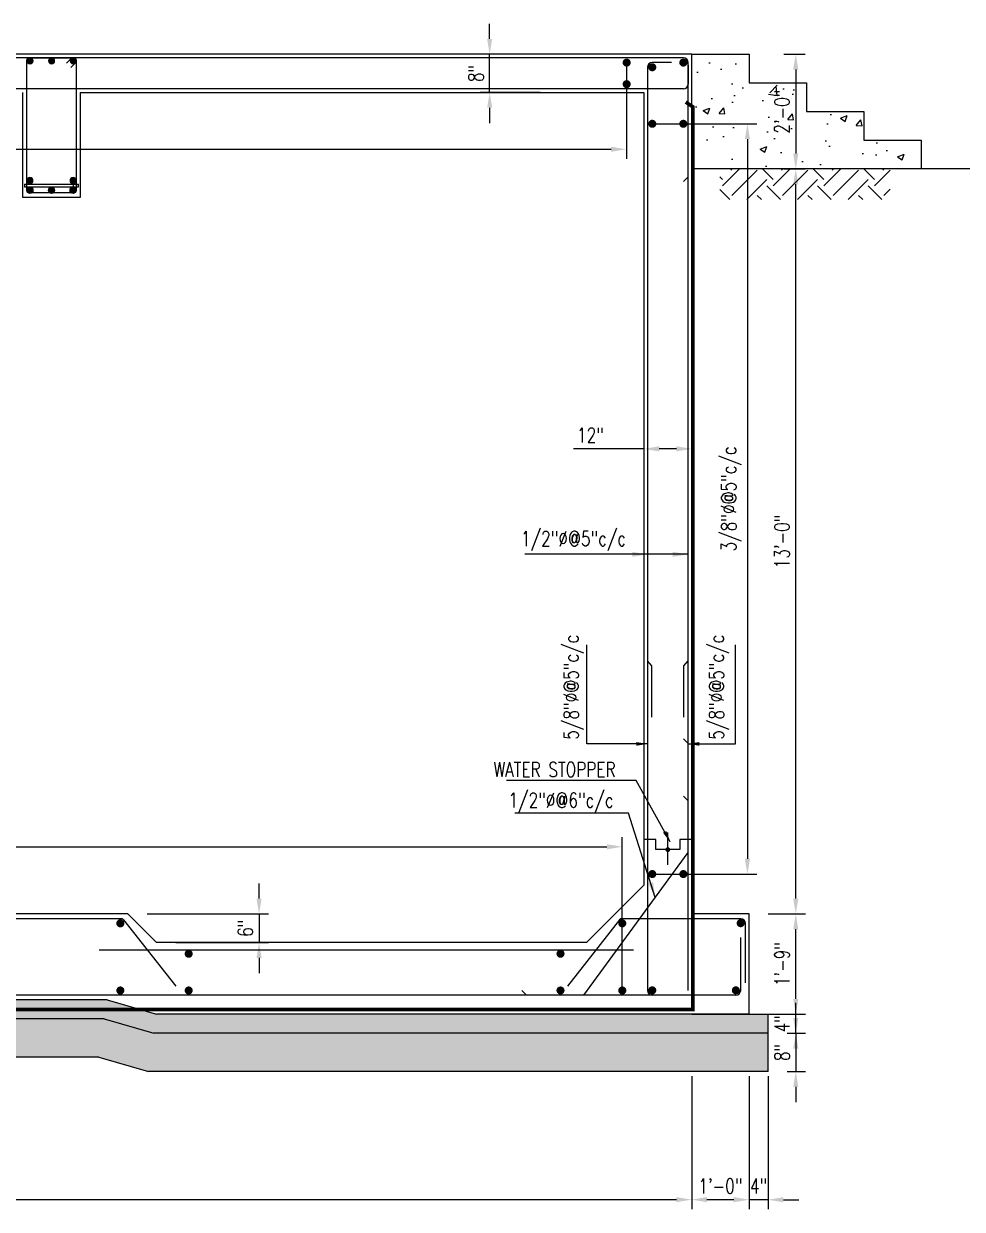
# Model space of a CAD drawing. Extents: x 646770 to 647667, y -185906 to -184623.
# Drawn here: x 647163.1 to 647359.6, y -185015 to -184766.7 of the extents above; entities that cross this region are included whole.
import ezdxf

# ---------------------------------------------------------------- set-up
doc = ezdxf.new("R2010")
doc.units = 0
doc.header["$LTSCALE"] = 20
doc.header["$MEASUREMENT"] = 0
doc.header["$PDMODE"] = 32
doc.linetypes.add('HIDDEN', pattern=[0.375, 0.25, -0.125])
doc.layers.get('DEFPOINTS').update_dxf_attribs({"linetype": 'CONTINUOUS'})
for name, color, linetype in [('A-TYP-DIM', 1, 'CONTINUOUS'), ('axis', 8, 'CONTINUOUS'), ('BOT-STEEL', 6, 'CONTINUOUS'), ('COL', 6, 'CONTINUOUS'), ('DIM', 1, 'CONTINUOUS'), ('GROUND LEVEL', 8, 'CONTINUOUS'), ('Hatach Concrete', 8, 'CONTINUOUS'), ('HATCH', 251, 'CONTINUOUS'), ('S-BLOWUP COLUMN', 4, 'CONTINUOUS'), ('S-HT-COMPACTED EARTH', 1, 'CONTINUOUS'), ('SECTION', 4, 'CONTINUOUS'), ('ST-STEEL', 6, 'CONTINUOUS')]:
    doc.layers.add(name, color=color, linetype=linetype)
doc.styles.add('rizwan', font='romans.shx', dxfattribs={"width": 0.75})
doc.dimstyles.new('STYLE-64', dxfattribs={"dimscale": 64, "dimtxt": 0.09375, "dimasz": 0.09375, "dimexe": 0.0625, "dimexo": 0.0625, "dimgap": 0.03125, "dimtad": 1, "dimzin": 3, "dimdsep": 46, "dimlunit": 4, "dimtxsty": 'rizwan', "dimcen": 0.125, "dimdle": 4, "dimclrd": 1, "dimclre": 1, "dimclrt": 2, "dimadec": 0, "dimazin": 0, "dimtfac": 0.5, "dimtix": 1, "dimtmove": 2, "dimatfit": 3, "dimfxl": 1, "dimfrac": 1, "dimtolj": 1, "dimtzin": 3, "dimarcsym": 0})

# ---------------------------------------------------------------- blocks, each defined once
blk = doc.blocks.new('*D29')
at = {"layer": 'A-TYP-DIM', "color": 1, "lineweight": -2, "ltscale": 1.5, "transparency": 16777216}
for p, q in [((647314.93, -184987.13), (647314.93, -185014.97)), ((647318.93, -184987.13), (647318.93, -185014.97)), ((647311.73, -185012.97), (647308.53, -185012.97)), ((647318.93, -185012.97), (647314.93, -185012.97)), ((647322.13, -185012.97), (647325.33, -185012.97))]:
    blk.add_line(p, q, dxfattribs=at)
at = {"layer": 'A-TYP-DIM', "color": 1, "ltscale": 1.5, "transparency": 16777216}
for points in [[(647311.73, -185012.44), (647311.73, -185013.51), (647314.93, -185012.97)], [(647322.13, -185012.44), (647322.13, -185013.51), (647318.93, -185012.97)]]:
    blk.add_solid(points, dxfattribs=at)
at = {"layer": 'DEFPOINTS', "color": 0, "ltscale": 1.5, "transparency": 16777216}
for p in [(647314.93, -184983.13), (647318.93, -184983.13), (647314.93, -185012.97)]:
    blk.add_point(p, dxfattribs=at)
at = {"layer": 'A-TYP-DIM', "color": 2, "ltscale": 1.5, "transparency": 16777216, "insert": (647316.93, -185010.11), "char_height": 3.125, "attachment_point": 5, "style": 'rizwan'}
blk.add_mtext('\\A1;4"', dxfattribs=at)
blk = doc.blocks.new('*D30')
at = {"layer": 'A-TYP-DIM', "color": 1, "lineweight": -2, "ltscale": 1.5, "transparency": 16777216}
for p, q in [((647302.93, -184987.13), (647302.93, -185014.96)), ((647314.93, -184987.13), (647314.93, -185014.96)), ((647311.73, -185012.96), (647306.13, -185012.96))]:
    blk.add_line(p, q, dxfattribs=at)
at = {"layer": 'A-TYP-DIM', "color": 1, "ltscale": 1.5, "transparency": 16777216}
for points in [[(647306.13, -185012.43), (647306.13, -185013.49), (647302.93, -185012.96)], [(647311.73, -185012.43), (647311.73, -185013.49), (647314.93, -185012.96)]]:
    blk.add_solid(points, dxfattribs=at)
at = {"layer": 'DEFPOINTS', "color": 0, "ltscale": 1.5, "transparency": 16777216}
for p in [(647302.93, -184983.13), (647314.93, -184983.13), (647302.93, -185012.96)]:
    blk.add_point(p, dxfattribs=at)
at = {"layer": 'A-TYP-DIM', "color": 2, "ltscale": 1.5, "transparency": 16777216, "insert": (647308.93, -185010.1), "char_height": 3.125, "attachment_point": 5, "style": 'rizwan'}
blk.add_mtext('\\A1;1\'-0"', dxfattribs=at)
blk = doc.blocks.new('*D31')
at = {"layer": 'A-TYP-DIM', "color": 1, "lineweight": -2, "ltscale": 1.5, "transparency": 16777216}
for p, q in [((646982.93, -184987.13), (646982.93, -185014.96)), ((647302.93, -184987.13), (647302.93, -185014.96)), ((647299.73, -185012.96), (646986.13, -185012.96))]:
    blk.add_line(p, q, dxfattribs=at)
at = {"layer": 'A-TYP-DIM', "color": 1, "ltscale": 1.5, "transparency": 16777216}
for points in [[(646986.13, -185012.43), (646986.13, -185013.49), (646982.93, -185012.96)], [(647299.73, -185012.43), (647299.73, -185013.49), (647302.93, -185012.96)]]:
    blk.add_solid(points, dxfattribs=at)
at = {"layer": 'DEFPOINTS', "color": 0, "ltscale": 1.5, "transparency": 16777216}
for p in [(646982.93, -184983.13), (647302.93, -184983.13), (646982.93, -185012.96)]:
    blk.add_point(p, dxfattribs=at)
at = {"layer": 'A-TYP-DIM', "color": 2, "ltscale": 1.5, "transparency": 16777216, "insert": (647142.93, -185010.1), "char_height": 3.125, "attachment_point": 5, "style": 'rizwan'}
blk.add_mtext('\\A1;26\'-8"', dxfattribs=at)
blk = doc.blocks.new('*D34')
at = {"layer": 'A-TYP-DIM', "color": 1, "lineweight": -2, "ltscale": 1.5, "transparency": 16777216}
for p, q in [((647324.72, -184970.93), (647324.72, -184967.73)), ((647322.93, -184974.13), (647326.72, -184974.13)), ((647324.72, -184978.13), (647324.72, -184974.13)), ((647322.93, -184978.13), (647326.72, -184978.13)), ((647324.72, -184981.33), (647324.72, -184984.53))]:
    blk.add_line(p, q, dxfattribs=at)
at = {"layer": 'A-TYP-DIM', "color": 1, "ltscale": 1.5, "transparency": 16777216}
for points in [[(647324.19, -184970.93), (647325.25, -184970.93), (647324.72, -184974.13)], [(647324.19, -184981.33), (647325.25, -184981.33), (647324.72, -184978.13)]]:
    blk.add_solid(points, dxfattribs=at)
at = {"layer": 'DEFPOINTS', "color": 0, "ltscale": 1.5, "transparency": 16777216}
for p in [(647318.93, -184974.13), (647324.72, -184974.13), (647318.93, -184978.13)]:
    blk.add_point(p, dxfattribs=at)
at = {"layer": 'A-TYP-DIM', "color": 2, "ltscale": 1.5, "transparency": 16777216, "insert": (647321.86, -184976.13), "char_height": 3.125, "attachment_point": 5, "rotation": 90, "style": 'rizwan'}
blk.add_mtext('\\A1;4"', dxfattribs=at)
blk = doc.blocks.new('*D53')
at = {"layer": 'A-TYP-DIM', "color": 1, "lineweight": -2, "ltscale": 1.5, "transparency": 16777216}
for p, q in [((647260.64, -184769.93), (647260.64, -184766.73)), ((647264.39, -184773.13), (647258.64, -184773.13)), ((647260.64, -184781.13), (647260.64, -184773.13)), ((647271.21, -184781.13), (647258.64, -184781.13)), ((647260.64, -184784.33), (647260.64, -184787.53))]:
    blk.add_line(p, q, dxfattribs=at)
at = {"layer": 'A-TYP-DIM', "color": 1, "ltscale": 1.5, "transparency": 16777216}
for points in [[(647260.11, -184769.93), (647261.18, -184769.93), (647260.64, -184773.13)], [(647260.11, -184784.33), (647261.18, -184784.33), (647260.64, -184781.13)]]:
    blk.add_solid(points, dxfattribs=at)
at = {"layer": 'DEFPOINTS', "color": 0, "ltscale": 1.5, "transparency": 16777216}
for p in [(647260.64, -184773.13), (647268.39, -184773.13), (647275.21, -184781.13)]:
    blk.add_point(p, dxfattribs=at)
at = {"layer": 'A-TYP-DIM', "color": 2, "ltscale": 1.5, "transparency": 16777216, "insert": (647257.78, -184777.13), "char_height": 3.125, "attachment_point": 5, "rotation": 90, "style": 'rizwan'}
blk.add_mtext('\\A1;8"', dxfattribs=at)
blk = doc.blocks.new('*D35')
at = {"layer": 'A-TYP-DIM', "color": 1, "lineweight": -2, "ltscale": 1.5, "transparency": 16777216}
for p, q in [((647322.19, -184797.13), (647326.71, -184797.13)), ((647324.71, -184949.93), (647324.71, -184800.33)), ((647322.19, -184953.13), (647326.71, -184953.13))]:
    blk.add_line(p, q, dxfattribs=at)
at = {"layer": 'A-TYP-DIM', "color": 1, "ltscale": 1.5, "transparency": 16777216}
for points in [[(647324.18, -184800.33), (647325.25, -184800.33), (647324.71, -184797.13)], [(647324.18, -184949.93), (647325.25, -184949.93), (647324.71, -184953.13)]]:
    blk.add_solid(points, dxfattribs=at)
at = {"layer": 'DEFPOINTS', "color": 0, "ltscale": 1.5, "transparency": 16777216}
for p in [(647318.19, -184797.13), (647324.71, -184797.13), (647318.19, -184953.13)]:
    blk.add_point(p, dxfattribs=at)
at = {"layer": 'A-TYP-DIM', "color": 2, "ltscale": 1.5, "transparency": 16777216, "insert": (647321.85, -184875.13), "char_height": 3.125, "attachment_point": 5, "rotation": 90, "style": 'rizwan'}
blk.add_mtext('\\A1;13\'-0"', dxfattribs=at)
blk = doc.blocks.new('*D36')
at = {"layer": 'A-TYP-DIM', "color": 1, "lineweight": -2, "ltscale": 1.5, "transparency": 16777216}
for p, q in [((647318.93, -184953.13), (647326.72, -184953.13)), ((647324.72, -184970.93), (647324.72, -184956.33)), ((647318.93, -184974.13), (647326.72, -184974.13))]:
    blk.add_line(p, q, dxfattribs=at)
at = {"layer": 'A-TYP-DIM', "color": 1, "ltscale": 1.5, "transparency": 16777216}
for points in [[(647324.19, -184956.33), (647325.25, -184956.33), (647324.72, -184953.13)], [(647324.19, -184970.93), (647325.25, -184970.93), (647324.72, -184974.13)]]:
    blk.add_solid(points, dxfattribs=at)
at = {"layer": 'DEFPOINTS', "color": 0, "ltscale": 1.5, "transparency": 16777216}
for p in [(647314.93, -184953.13), (647324.72, -184953.13), (647314.93, -184974.13)]:
    blk.add_point(p, dxfattribs=at)
at = {"layer": 'A-TYP-DIM', "color": 2, "ltscale": 1.5, "transparency": 16777216, "insert": (647321.86, -184963.63), "char_height": 3.125, "attachment_point": 5, "rotation": 90, "style": 'rizwan'}
blk.add_mtext('\\A1;1\'-9"', dxfattribs=at)
blk = doc.blocks.new('*D45')
at = {"layer": 'A-TYP-DIM', "color": 1, "lineweight": -2, "ltscale": 1.5, "transparency": 16777216}
for p, q in [((647002.16, -184969.52), (647002.16, -184937.07)), ((647005.36, -184939.07), (647285.2, -184939.07)), ((647288.4, -184968.79), (647288.4, -184937.07))]:
    blk.add_line(p, q, dxfattribs=at)
at = {"layer": 'A-TYP-DIM', "color": 1, "ltscale": 1.5, "transparency": 16777216}
for points in [[(647005.36, -184938.54), (647005.36, -184939.61), (647002.16, -184939.07)], [(647285.2, -184938.54), (647285.2, -184939.61), (647288.4, -184939.07)]]:
    blk.add_solid(points, dxfattribs=at)
at = {"layer": 'DEFPOINTS', "color": 0, "ltscale": 1.5, "transparency": 16777216}
for p in [(647288.4, -184939.07), (647002.16, -184973.52), (647288.4, -184972.79)]:
    blk.add_point(p, dxfattribs=at)
at = {"layer": 'A-TYP-DIM', "color": 2, "ltscale": 1.5, "transparency": 16777216, "insert": (647142.9, -184935.69), "char_height": 3.125, "attachment_point": 5, "style": 'rizwan'}
blk.add_mtext('\\A1;1/2"%%C@5"c/c', dxfattribs=at)
blk = doc.blocks.new('*D46')
at = {"layer": 'A-TYP-DIM', "color": 1, "lineweight": -2, "ltscale": 1.5, "transparency": 16777216}
for p, q in [((646996.54, -184774.99), (646996.54, -184795.02)), ((647289.25, -184775.39), (647289.25, -184795.02)), ((646999.74, -184793.02), (647286.05, -184793.02))]:
    blk.add_line(p, q, dxfattribs=at)
at = {"layer": 'A-TYP-DIM', "color": 1, "ltscale": 1.5, "transparency": 16777216}
for points in [[(646999.74, -184792.49), (646999.74, -184793.55), (646996.54, -184793.02)], [(647286.05, -184792.49), (647286.05, -184793.55), (647289.25, -184793.02)]]:
    blk.add_solid(points, dxfattribs=at)
at = {"layer": 'DEFPOINTS', "color": 0, "ltscale": 1.5, "transparency": 16777216}
for p in [(646996.54, -184770.99), (647289.25, -184771.39), (647289.25, -184793.02)]:
    blk.add_point(p, dxfattribs=at)
at = {"layer": 'A-TYP-DIM', "color": 2, "ltscale": 1.5, "transparency": 16777216, "insert": (647142.89, -184789.64), "char_height": 3.125, "attachment_point": 5, "style": 'rizwan'}
blk.add_mtext('\\A1;3/8"%%C@6"c/c', dxfattribs=at)
blk = doc.blocks.new('*D27')
at = {"layer": 'A-TYP-DIM', "color": 1, "lineweight": -2, "ltscale": 1.5, "transparency": 16777216}
for p, q in [((647295.04, -184787.68), (647316.59, -184787.68)), ((647314.59, -184790.88), (647314.59, -184941.58)), ((647294.63, -184944.78), (647316.59, -184944.78))]:
    blk.add_line(p, q, dxfattribs=at)
at = {"layer": 'A-TYP-DIM', "color": 1, "ltscale": 1.5, "transparency": 16777216}
for points in [[(647314.06, -184790.88), (647315.13, -184790.88), (647314.59, -184787.68)], [(647314.06, -184941.58), (647315.13, -184941.58), (647314.59, -184944.78)]]:
    blk.add_solid(points, dxfattribs=at)
at = {"layer": 'DEFPOINTS', "color": 0, "ltscale": 1.5, "transparency": 16777216}
for p in [(647291.04, -184787.68), (647290.63, -184944.78), (647314.59, -184944.78)]:
    blk.add_point(p, dxfattribs=at)
at = {"layer": 'A-TYP-DIM', "color": 2, "ltscale": 1.5, "transparency": 16777216, "insert": (647311.21, -184866.23), "char_height": 3.125, "attachment_point": 5, "rotation": 90, "style": 'rizwan'}
blk.add_mtext('\\A1;3/8"%%C@5"c/c', dxfattribs=at)
blk = doc.blocks.new('*D28')
at = {"layer": 'A-TYP-DIM', "color": 1, "lineweight": -2, "ltscale": 1.5, "transparency": 16777216}
for p, q in [((647324.72, -184974.93), (647324.72, -184971.73)), ((647322.93, -184978.13), (647326.72, -184978.13)), ((647324.72, -184978.13), (647324.72, -184986.13)), ((647322.93, -184986.13), (647326.72, -184986.13)), ((647324.72, -184989.33), (647324.72, -184992.53))]:
    blk.add_line(p, q, dxfattribs=at)
at = {"layer": 'A-TYP-DIM', "color": 1, "ltscale": 1.5, "transparency": 16777216}
for points in [[(647324.19, -184974.93), (647325.25, -184974.93), (647324.72, -184978.13)], [(647324.19, -184989.33), (647325.25, -184989.33), (647324.72, -184986.13)]]:
    blk.add_solid(points, dxfattribs=at)
at = {"layer": 'DEFPOINTS', "color": 0, "ltscale": 1.5, "transparency": 16777216}
for p in [(647318.93, -184978.13), (647318.93, -184986.13), (647324.72, -184986.13)]:
    blk.add_point(p, dxfattribs=at)
at = {"layer": 'A-TYP-DIM', "color": 2, "ltscale": 1.5, "transparency": 16777216, "insert": (647321.86, -184982.13), "char_height": 3.125, "attachment_point": 5, "rotation": 90, "style": 'rizwan'}
blk.add_mtext('\\A1;8"', dxfattribs=at)
blk = doc.blocks.new('*D79')
at = {"layer": 'A-TYP-DIM', "color": 1, "lineweight": -2, "ltscale": 1.5, "transparency": 16777216}
for p, q in [((647292.93, -184854.04), (647292.93, -184857.75)), ((647302.93, -184854.04), (647302.93, -184857.75)), ((647292.93, -184855.75), (647278.17, -184855.75)), ((647299.73, -184855.75), (647296.13, -184855.75))]:
    blk.add_line(p, q, dxfattribs=at)
at = {"layer": 'A-TYP-DIM', "color": 1, "ltscale": 1.5, "transparency": 16777216}
for points in [[(647296.13, -184855.21), (647296.13, -184856.28), (647292.93, -184855.75)], [(647299.73, -184855.21), (647299.73, -184856.28), (647302.93, -184855.75)]]:
    blk.add_solid(points, dxfattribs=at)
at = {"layer": 'DEFPOINTS', "color": 0, "ltscale": 1.5, "transparency": 16777216}
for p in [(647292.93, -184850.04), (647302.93, -184850.04), (647292.93, -184855.75)]:
    blk.add_point(p, dxfattribs=at)
at = {"layer": 'A-TYP-DIM', "color": 2, "ltscale": 1.5, "transparency": 16777216, "insert": (647281.74, -184852.89), "char_height": 3.125, "attachment_point": 5, "style": 'rizwan'}
blk.add_mtext('\\A1;12"', dxfattribs=at)
blk = doc.blocks.new('*D107')
at = {"layer": 'A-TYP-DIM', "color": 1, "lineweight": -2, "ltscale": 1.5, "transparency": 16777216}
for p, q in [((647212.37, -184949.93), (647212.37, -184946.73)), ((647188.93, -184953.13), (647214.37, -184953.13)), ((647212.37, -184953.13), (647212.37, -184959.13)), ((647194.93, -184959.13), (647214.37, -184959.13)), ((647212.37, -184962.33), (647212.37, -184965.53))]:
    blk.add_line(p, q, dxfattribs=at)
at = {"layer": 'A-TYP-DIM', "color": 1, "ltscale": 1.5, "transparency": 16777216}
for points in [[(647211.84, -184949.93), (647212.91, -184949.93), (647212.37, -184953.13)], [(647211.84, -184962.33), (647212.91, -184962.33), (647212.37, -184959.13)]]:
    blk.add_solid(points, dxfattribs=at)
at = {"layer": 'DEFPOINTS', "color": 0, "ltscale": 1.5, "transparency": 16777216}
for p in [(647184.93, -184953.13), (647190.93, -184959.13), (647212.37, -184959.13)]:
    blk.add_point(p, dxfattribs=at)
at = {"layer": 'A-TYP-DIM', "color": 2, "ltscale": 1.5, "transparency": 16777216, "insert": (647209.51, -184956.13), "char_height": 3.125, "attachment_point": 5, "rotation": 90, "style": 'rizwan'}
blk.add_mtext('\\A1;6"', dxfattribs=at)
blk = doc.blocks.new('*D108')
at = {"layer": 'A-TYP-DIM', "color": 1, "lineweight": -2, "ltscale": 1.5, "transparency": 16777216}
for p, q in [((647322.19, -184773.13), (647326.71, -184773.13)), ((647324.71, -184776.33), (647324.71, -184793.93)), ((647322.19, -184797.13), (647326.71, -184797.13))]:
    blk.add_line(p, q, dxfattribs=at)
at = {"layer": 'A-TYP-DIM', "color": 1, "ltscale": 1.5, "transparency": 16777216}
for points in [[(647324.18, -184776.33), (647325.25, -184776.33), (647324.71, -184773.13)], [(647324.18, -184793.93), (647325.25, -184793.93), (647324.71, -184797.13)]]:
    blk.add_solid(points, dxfattribs=at)
at = {"layer": 'DEFPOINTS', "color": 0, "ltscale": 1.5, "transparency": 16777216}
for p in [(647318.19, -184773.13), (647318.19, -184797.13), (647324.71, -184797.13)]:
    blk.add_point(p, dxfattribs=at)
at = {"layer": 'A-TYP-DIM', "color": 2, "ltscale": 1.5, "transparency": 16777216, "insert": (647321.85, -184785.13), "char_height": 3.125, "attachment_point": 5, "rotation": 90, "style": 'rizwan'}
blk.add_mtext('\\A1;2\'-0"', dxfattribs=at)
blk = doc.blocks.new('A$C76BB0DB5')
at = {"layer": 'BOT-STEEL', "ltscale": 0.05}
h = blk.add_hatch(color=256, dxfattribs=at)
h.dxf.hatch_style = 1
h.paths.add_polyline_path([(-0.75, 0, 1), (0.75, 0, 1)])
blk.add_circle((0, 0), 0.75, dxfattribs=at)

msp = doc.modelspace()

# ---------------------------------------------------------------- hatches: boundary and pattern name
at = {"layer": 'GROUND LEVEL'}
h = msp.add_hatch(dxfattribs=at)
h.set_pattern_fill('EARTH', color=256, scale=30, angle=45, style=0)
h.set_pattern_definition([(45, (646390.5506, -185568.3505), (9e-16, 10.6066), [7.5, -7.5]), (45, (646388.562, -185566.362), (9e-16, 10.6066), [7.5, -7.5]), (45, (646386.573, -185564.373), (9e-16, 10.6066), [7.5, -7.5]), (135, (646386.573, -185563.047), (-10.6066, 9e-16), [7.5, -7.5]), (135, (646388.562, -185561.0585), (-10.6066, 9e-16), [7.5, -7.5]), (135, (646390.5506, -185559.07), (-10.6066, 9e-16), [7.5, -7.5])])
h.paths.add_polyline_path([(647308.80251, -184797.12925), (647344.46554, -184797.12925), (647344.46554, -184803.5577), (647308.80251, -184803.5577)])
at = {"layer": 'Hatach Concrete'}
h = msp.add_hatch(dxfattribs=at)
h.set_pattern_fill('AR-CONC', color=256, scale=2)
h.set_pattern_definition([(50, (1, 53.35), (14.34520365, -1.2550427), [1.5, -16.5]), (355, (1, 53.35), (-2.77502667, 15.04384267), [1.2, -13.2]), (100.4514445, (2.195, 53.246), (11.57017693, 13.78879982), [1.27480384, -14.02284224]), (46.1842, (1, 57.35), (21.3448266, -3.3103856), [2.25, -24.75]), (96.6356355, (2.779, 57.074), (18.6932389, 19.482372), [1.91220684, -21.0342752]), (351.184164, (1, 57.35), (18.6932389, 19.482372), [1.8, -19.8]), (21, (3, 56.35), (11.93814104, -8.05237781), [1.5, -16.5]), (326, (3, 56.35), (4.86630664, 14.5030009), [1.2, -13.2]), (71.4514447, (3.995, 55.679), (16.80444753, 6.45062306), [1.2748038, -14.02284224]), (37.5, (1, 53.35), (0.243197106, 6.657877077), [0, -13.04, 0, -13.4, 0, -13.25]), (7.5, (1, 53.35), (5.26139075, 7.88823424), [0, -7.64, 0, -12.74, 0, -5.05]), (327.5, (-3.46, 53.35), (10.676448723, -0.451097435), [0, -5, 0, -15.6, 0, -20.7]), (317.5, (-5.46, 53.35), (11.66372339, 2.00209965), [0, -6.5, 0, -10.36, 0, -14.7])])
h.paths.add_polyline_path([(647314.93197, -184779.12925), (647314.93197, -184773.12925), (647302.93197, -184773.12925), (647302.93197, -184781.98056), (647303.14986, -184782.12925), (647303.14986, -184797.12925), (647350.93197, -184797.12925), (647350.93197, -184791.12925), (647338.93197, -184791.12925), (647338.93197, -184785.12925), (647326.93197, -184785.12925), (647326.93197, -184779.12925)])
at = {"layer": 'HATCH'}
h = msp.add_hatch(dxfattribs=at)
h.set_pattern_fill('AR-CONC', color=256, style=0)
h.set_pattern_definition([(50, (0, 0), (7.172601826, -0.62752135), [0.75, -8.25]), (355, (0, 0), (-1.38751334, 7.52192134), [0.6, -6.6]), (100.4514445, (0.598, -0.052), (5.78508847, 6.89439991), [0.63740192, -7.01142112]), (46.1842, (0, 2), (10.67241331, -1.65519281), [1.125, -12.375]), (96.6356355, (0.889, 1.862), (9.34661946, 9.741186), [0.95610342, -10.5171376]), (351.184164, (0, 2), (9.34661945, 9.741186), [0.9, -9.90000001]), (21, (1, 1.5), (5.96907052, -4.026188907), [0.75, -8.25]), (326, (1, 1.5), (2.43315332, 7.25150045), [0.6, -6.6]), (71.4514447, (1.4974, 1.1645), (8.40222377, 3.22531153), [0.6374019, -7.01142112]), (37.5, (0, 0), (0.121598553, 3.328938538), [0, -6.52, 0, -6.7, 0, -6.625]), (7.5, (0, 0), (2.630695374, 3.944117119), [0, -3.82, 0, -6.37, 0, -2.525]), (327.5, (-2.23, 0), (5.338224362, -0.225548717), [0, -2.5, 0, -7.8, 0, -10.35]), (317.5, (-3.23, 0), (5.831861693, 1.001049823), [0, -3.25, 0, -5.18, 0, -7.35])])
h.paths.add_polyline_path([(646982.93197, -184971.12925), (646970.93197, -184971.12925), (646966.93197, -184971.12925), (646966.93197, -184975.12925), (646982.93197, -184975.12925)])
h.paths.add_polyline_path([(647180.54774, -184971.12925), (646982.93197, -184971.12925), (646982.93197, -184975.12925), (647030.62939, -184975.12925), (647030.6295, -184974.73292, -0.414130645), (647030.13467, -184974.23795, -1), (647031.1246, -184974.23795, -0.414296485), (647030.6295, -184974.73292), (647030.62939, -184975.12925), (647068.55554, -184975.12925), (647068.55496, -184973.62544, -0.303180556), (647068.24969, -184973.16827, -1), (647069.23962, -184973.16827, -0.534706753), (647068.55496, -184973.62544), (647068.55554, -184975.12925), (647179.98152, -184975.12925), (647190.36575, -184978.12925), (647303.14986, -184978.12925), (647303.14986, -184974.12925), (647302.93197, -184974.12925), (647190.93197, -184974.12925)])
h.paths.add_polyline_path([(647318.93197, -184974.12925), (647314.93197, -184974.12925), (647303.14986, -184974.12925), (647303.14986, -184978.12925), (647318.93197, -184978.12925)])
h = msp.add_hatch(dxfattribs=at)
h.set_pattern_fill('GRAVEL', color=256, scale=12)
h.set_pattern_definition([(228.0127875, (8.64, 12), (-96, -108), [1.614432, -159.82905656]), (184.96974073, (7.56, 10.8), (144, 12), [2.770416, -274.27109713]), (132.51044708, (4.8, 10.56), (120, -132), [1.953456, -193.39239115]), (267.27368901, (0.12, 7.56), (12, 240), [2.522856, -249.7626965]), (292.83365418, (0, 5.04), (-60, 144), [2.47386, -244.91247754]), (357.27368901, (0.96, 2.76), (-240, 12), [2.522856, -249.7626965]), (37.69424047, (3.48, 2.64), (-156, -120), [3.336348, -330.29818259]), (72.255328375, (6.12, 4.68), (84, 264), [3.149856, -311.83585796]), (121.429565615, (7.08, 7.68), (-96, 156), [2.5314, -250.60887732]), (175.23635831, (5.76, 9.84), (132, -12), [2.889984, -141.60915095]), (222.3974378, (2.88, 10.08), (-144, -132), [3.737376, -370.00050006]), (138.81407483, (12, 7.44), (-84, 72), [1.275612, -126.28613775]), (171.46923439, (11.04, 8.28), (156, -24), [2.426844, -240.258137]), (225, (8.64, 8.64), (-1e-15, -12), [1.697052, -15.27351075]), (203.19859051, (7.8, 10.08), (60, 24), [0.913896, -90.47538127]), (291.8014095, (6.96, 9.72), (-12, 36), [1.292436, -63.32954169]), (30.96375653, (7.44, 8.52), (36, 24), [2.099148, -67.87227474]), (161.5650512, (9.24, 9.6), (24, -12), [1.517892, -36.42943992]), (16.38954033, (0, 9.72), (120, 36), [2.1264, -210.51414176]), (70.34617594, (2.04, 10.32), (-48, -132), [1.783932, -176.60889297]), (293.19859051, (9.24, 12), (-24, 60), [1.82778, -89.56149727]), (343.61045967, (9.96, 10.32), (-120, 36), [2.1264, -210.51414176]), (339.44395478, (0, 2.28), (-60, 24), [2.05056, -100.47748494]), (294.77514057, (1.92, 1.56), (-60, 132), [1.718136, -170.09571676]), (66.80140949, (9.36, 0), (24, 60), [1.82778, -89.56149727]), (17.35402464, (10.08, 1.68), (-156, -48), [2.011572, -199.14508337]), (69.44395478, (3.48, 0), (-24, -60), [1.02528, -101.50276494]), (101.30993247, (8.64, 0), (-12, 48), [0.61188, -60.57635416]), (165.96375653, (8.52, 0.6), (36, -12), [2.47386, -47.0034075]), (186.00900596, (6.12, 1.2), (120, 12), [2.2926, -226.9670781]), (303.6900675, (7.44, 7.44), (-12, 24), [1.730664, -41.5359513]), (353.15722659, (8.4, 6), (204, -24), [3.021528, -299.13075149]), (60.9453959, (11.4, 5.64), (-48, -84), [1.235472, -122.3120897]), (90, (12, 6.72), (-12, 12), [0.72, -11.28]), (120.25643716, (5.88, 1.56), (48, -84), [1.667088, -165.04223987]), (48.0127875, (5.04, 3), (96, 108), [3.228864, -158.21462456]), (0, (7.2, 5.4), (12, 12), [3.12, -8.88]), (325.30484647, (10.32, 5.4), (120, -84), [1.897368, -187.8392916]), (254.0546041, (11.88, 4.32), (-12, -48), [1.747224, -85.61409467]), (207.64597536, (11.4, 2.64), (-228, -120), [2.84478, -281.63369019]), (175.42607874, (8.88, 1.32), (-156, 12), [3.009588, -297.9488809])])
h.paths.add_polyline_path([(647318.93197, -184978.12925), (647303.14986, -184978.12925), (647303.14986, -184986.12925), (647318.93197, -184986.12925)])
h.paths.add_polyline_path([(647303.14986, -184978.12925), (647190.36575, -184978.12925), (647179.98152, -184975.12925), (647068.55554, -184975.12925), (647068.55863, -184983.12925), (647178.84908, -184983.12925), (647189.2333, -184986.12925), (647303.14986, -184986.12925)])
h.paths.add_polyline_path([(647068.55554, -184975.12925), (647030.62939, -184975.12925), (647030.62712, -184983.12925), (647068.55863, -184983.12925)])
h.paths.add_polyline_path([(647030.62939, -184975.12925), (646982.93197, -184975.12925), (646982.93197, -184983.12925), (647025.70472, -184983.12925), (647025.70567, -184979.74342, -0.414041124), (647025.211, -184979.24845, -1), (647026.20093, -184979.24845, -0.414386021), (647025.70567, -184979.74342), (647025.70472, -184983.12925), (647030.62712, -184983.12925)])
h.paths.add_polyline_path([(646982.93197, -184975.12925), (646966.93197, -184975.12925), (646966.93197, -184983.12925), (646982.93197, -184983.12925)])

# ---------------------------------------------------------------- linework, layer by layer
at = {"layer": 'A-TYP-DIM', "ltscale": 1.5}
for p, q in [((647297.93197, -184942.86242), (647297.93197, -184936.10638)), ((647295.43197, -184937.56113), (647292.93197, -184937.56113)), ((647295.43197, -184939.66702), (647295.43197, -184937.56113)), ((647302.95489, -184937.56113, 0.10874), (647300.43197, -184937.56113)), ((647300.43197, -184937.56113), (647300.43197, -184939.66702)), ((647300.43197, -184939.66702), (647295.43197, -184939.66702))]:
    msp.add_line(p, q, dxfattribs=at)
at = {"layer": 'A-TYP-DIM', "ltscale": 1.5, "const_width": 0.5}
msp.add_lwpolyline([(647297.68197, -184939.66702, 1), (647298.18197, -184939.66702, 1)], format="xyb", close=True, dxfattribs=at)
at = {"layer": 'COL', "linetype": 'ByBlock'}
for p, q in [((647300.20644, -184773.87925), (647040.93197, -184773.87925)), ((647302.18197, -184775.40426), (647302.18197, -184779.37925)), ((647301.18197, -184780.37925), (646984.68197, -184780.37925)), ((647301.18197, -184799.79545), (647302.18197, -184798.79545)), ((647301.18197, -184916.46306), (647302.18197, -184917.46306)), ((647301.18197, -184928.46306), (647302.18197, -184929.46306)), ((647280.34618, -184970.12925), (647302.18197, -184940.29347)), ((647267.37984, -184969.12925), (647268.37984, -184970.12925))]:
    msp.add_line(p, q, dxfattribs=at)
at = {"layer": 'COL'}
for p, q in [((647298.67637, -184774.84821), (647294.68197, -184774.84821)), ((647301.18197, -184773.87925), (647298.1221, -184773.87925)), ((647302.18197, -184969.12925), (647302.18197, -184774.87925)), ((647293.68197, -184775.84821), (647293.68197, -184969.12925)), ((647183.49999, -184954.12925), (646972.68197, -184954.12925)), ((647313.18197, -184954.12925), (647288.36395, -184954.12925)), ((647184.03032, -184954.34892), (647194.93104, -184968.24965)), ((647287.83362, -184954.34892), (647276.93289, -184968.24965)), ((647314.18197, -184967.58337), (647314.18197, -184955.12925)), ((647313.18197, -184969.12925), (647313.18197, -184958.03506)), ((647178.93197, -184960.62925), (647290.72406, -184960.62925)), ((647312.18197, -184970.12925), (646973.68197, -184970.12925))]:
    msp.add_line(p, q, dxfattribs=at)
at = {"layer": 'COL', "linetype": 'ByBlock', "const_width": 0.84375}
for points in [[(647289.32052, -184774.45738, 1), (647289.32052, -184775.30113, 1)], [(647294.68197, -184775.42633, -1), (647294.68197, -184776.27008, -1)], [(647301.18197, -184774.45738, -1), (647301.18197, -184775.30113, -1)], [(647289.32052, -184779.80113, -1), (647289.32052, -184778.95738, -1)], [(647294.68197, -184787.26016, -1), (647294.68197, -184788.10391, -1)], [(647301.18197, -184787.26016, 1), (647301.18197, -184788.10391, 1)], [(647294.68197, -184944.35646, -1), (647294.68197, -184945.20021, -1)], [(647301.18197, -184944.35646, 1), (647301.18197, -184945.20021, 1)], [(647313.18197, -184955.49644, -1), (647313.18197, -184954.65269, -1)], [(647183.33576, -184955.52378, 1), (647183.33576, -184954.68003, 1)], [(647288.40086, -184955.52378, 1), (647288.40086, -184954.68003, 1)], [(647197.63917, -184961.89351, 1), (647197.63917, -184961.04976, 1)], [(647275.47038, -184961.89351, 1), (647275.47038, -184961.04976, 1)], [(647183.33576, -184968.73472, -1), (647183.33576, -184969.57847, -1)], [(647197.63917, -184968.73472, -1), (647197.63917, -184969.57847, -1)], [(647275.47038, -184968.73472, -1), (647275.47038, -184969.57847, -1)], [(647288.40086, -184968.73472, -1), (647288.40086, -184969.57847, -1)], [(647294.68197, -184968.70738, 1), (647294.68197, -184969.55113, 1)], [(647312.18197, -184968.70738, 1), (647312.18197, -184969.55113, 1)]]:
    msp.add_lwpolyline(points, format="xyb", close=True, dxfattribs=at)
at = {"layer": 'COL', "color": 1, "linetype": 'HIDDEN', "const_width": 0.75927}
msp.add_lwpolyline([(647301.68446, -184783.12925), (647303.14986, -184784.12925), (647303.14986, -184973.12925), (646982.93197, -184973.12925), (646982.93197, -184971.12925), (646982.93197, -184784.12925), (646984.39737, -184783.12925)], dxfattribs=at)
at = {"layer": 'COL'}
for centre, radius, start, end in [((647294.68197, -184775.84821), 1, 90, 180), ((647301.18197, -184774.87925), 1, 0, 90), ((647183.49999, -184954.87925), 0.75, 45, 90), ((647288.36395, -184954.87925), 0.75, 90, 135), ((647313.18197, -184955.12925), 1, 0, 90), ((647294.68197, -184969.12925), 1, 180, 270), ((647312.18197, -184969.12925), 1, 270, 0)]:
    msp.add_arc(centre, radius, start, end, dxfattribs=at)
at = {"layer": 'COL', "linetype": 'ByBlock'}
msp.add_arc((647301.18197, -184779.37925), 1, 270, 0, dxfattribs=at)
at = {"layer": 'DIM', "color": 1, "ltscale": 1.5}
for p, q in [((647173.44641, -184799.56823), (647173.44641, -184801.64369)), ((647163.2879, -184800.35596), (647174.57604, -184800.35596)), ((647163.2879, -184800.35596), (647163.2879, -184800.85596)), ((647163.2879, -184800.85596), (647174.57604, -184800.85596)), ((647174.57604, -184800.85596), (647174.57604, -184800.35596))]:
    msp.add_line(p, q, dxfattribs=at)
at = {"layer": 'S-BLOWUP COLUMN', "color": 6}
for p, q in [((647173.20675, -184773.87925), (647172.08761, -184774.99839)), ((647174.08542, -184774.77896), (647172.99394, -184775.87045))]:
    msp.add_line(p, q, dxfattribs=at)
msp.add_lwpolyline([(647173.57604, -184802.16739), (647164.2879, -184802.16739, -0.414213562), (647163.7879, -184801.66739), (647163.7879, -184774.37925, -0.414213562), (647164.2879, -184773.87925), (647173.57604, -184773.87925, -0.414213562), (647174.07604, -184774.37925), (647174.07604, -184801.66739, -0.414213562)], format="xyb", close=True, dxfattribs=at)
at = {"layer": 'S-HT-COMPACTED EARTH'}
for p, q in [((647179.98152, -184975.12925), (646966.93197, -184975.12925)), ((647179.98152, -184975.12925), (647190.36575, -184978.12925)), ((647314.93197, -184974.12925), (647318.93197, -184974.12925)), ((647318.93197, -184986.12925), (647318.93197, -184974.12925)), ((647318.93197, -184978.12925), (647190.36575, -184978.12925)), ((647178.84908, -184983.12925), (646966.93197, -184983.12925)), ((647178.84908, -184983.12925), (647189.2333, -184986.12925)), ((647318.93197, -184986.12925), (647189.2333, -184986.12925))]:
    msp.add_line(p, q, dxfattribs=at)
at = {"layer": 'SECTION'}
for p, q in [((647302.93197, -184773.12925), (646982.93197, -184773.12925)), ((647302.93197, -184953.12925), (647302.93197, -184773.12925)), ((647174.93197, -184781.12925), (647292.93197, -184781.12925)), ((647292.93197, -184781.12925), (647292.93197, -184947.12925)), ((647368.81388, -184797.12925), (647303.14986, -184797.12925)), ((647292.93197, -184947.12925), (647280.93197, -184959.12925)), ((647184.93197, -184953.12925), (646998.93197, -184953.12925)), ((647184.93197, -184953.12925), (647190.93197, -184959.12925)), ((647280.93197, -184959.12925), (647190.93197, -184959.12925)), ((647180.54774, -184971.12925), (646966.93197, -184971.12925)), ((647180.54774, -184971.12925), (647190.93197, -184974.12925)), ((647314.93197, -184974.12925), (647190.93197, -184974.12925))]:
    msp.add_line(p, q, dxfattribs=at)
for points in [[(647302.93197, -184773.12925), (647314.93197, -184773.12925), (647314.93197, -184779.12925), (647326.93197, -184779.12925), (647326.93197, -184785.12925), (647338.93197, -184785.12925), (647338.93197, -184791.12925), (647350.93197, -184791.12925), (647350.93197, -184797.12925), (647350.93197, -184797.12925), (647350.93197, -184797.12925)], [(647302.93197, -184974.12925), (647314.93197, -184974.12925), (647314.93197, -184953.12925), (647302.93197, -184953.12925)]]:
    msp.add_lwpolyline(points, dxfattribs=at)
at = {"layer": 'SECTION', "linetype": 'Continuous'}
msp.add_lwpolyline([(647174.93197, -184781.12925), (647174.93197, -184803.12925), (647162.93197, -184803.12925), (647162.93197, -184781.12925)], dxfattribs=at)
at = {"layer": 'ST-STEEL'}
for p, q in [((647294.59573, -184901.15145), (647293.68197, -184900.15145)), ((647294.59573, -184911.95107), (647294.59573, -184901.15145)), ((647301.2682, -184901.15145), (647302.18197, -184900.15145)), ((647301.2682, -184911.95107), (647301.2682, -184901.15145))]:
    msp.add_line(p, q, dxfattribs=at)

# ---------------------------------------------------------------- block references
at = {"layer": 'axis', "ltscale": 0.05, "yscale": 0.8395061728394921, "zscale": 0.8395061728394921}
for p, xscale, rotation in [((647164.42691, -184774.50888), -0.8395061728394921, 90), ((647168.94135, -184774.50888), -0.8395061728394921, 90), ((647173.45579, -184774.50888), -0.8395061728394921, 90), ((647164.41753, -184799.56823), -0.8395061728394921, 90), ((647173.44641, -184799.56823), -0.8395061728394921, 90), ((647164.41753, -184801.64369), 0.8395061728394921, 90.00000000000001), ((647168.93197, -184801.64369), 0.8395061728394921, 90.00000000000001), ((647173.44641, -184801.64369), 0.8395061728394921, 90.00000000000001)]:
    msp.add_blockref('A$C76BB0DB5', p, dxfattribs=dict(at, xscale=xscale, rotation=rotation))

# ---------------------------------------------------------------- texts
at = {"layer": 'A-TYP-DIM', "color": 2, "ltscale": 1.5, "style": 'rizwan', "width": 0.75}
for s, p in [('1/2"%%C@5"c/c', (647267.19043, -184876.09408)), ('WATER STOPPER', (647261.47351, -184924.45063, -0.09325)), ('1/2"%%C@6"c/c', (647264.56502, -184930.8781))]:
    msp.add_text(s, height=3.125, dxfattribs=at).set_placement(p)
for p in [(647279.25895, -184916.6514), (647309.67915, -184916.6514)]:
    msp.add_text('5/8"%%C@5"c/c', height=3.125, rotation=90, dxfattribs=at).set_placement(p)

# ---------------------------------------------------------------- dimensions: what is measured, and where the dimension line sits
at = {"layer": 'A-TYP-DIM', "ltscale": 1.5}
for base, p1, p2, angle, picture, middle, dimtype in [((647260.64215, -184773.12925), (647275.21413, -184781.12925), (647268.39141, -184773.12925), 270, '*D53', (647260.64215, -184777.12925), 160), ((647324.71964, -184974.12925), (647318.93197, -184978.12925), (647318.93197, -184974.12925), 90, '*D34', (647324.71964, -184976.12925), 161), ((647324.71964, -184986.12925), (647318.93197, -184978.12925), (647318.93197, -184986.12925), 270, '*D28', (647324.71964, -184982.12925), 161)]:
    dim = msp.add_linear_dim(base=base, p1=p1, p2=p2, angle=angle, dimstyle='STYLE-64', override={"dimscale": 32, "dimtxt": 0.097656, "dimasz": 0.1, "dimexo": 0.125, "dimdec": 4, "dimtmove": 0, "dimatfit": 2}, dxfattribs=at)
    dim.commit()
    dim.dimension.update_dxf_attribs({"geometry": picture, "text_midpoint": middle, "dimtype": dimtype})
dim = msp.add_linear_dim(base=(647289.24641, -184793.02146), p1=(646996.54341, -184770.99146), p2=(647289.24641, -184771.38721), text='3/8"%%C@6"c/c', dimstyle='STYLE-64', override={"dimscale": 32, "dimtxt": 0.097656, "dimasz": 0.1, "dimexe": 0.0625, "dimexo": 0.125, "dimdec": 4, "dimdle": 4, "dimtmove": 0, "dimatfit": 2}, dxfattribs=at)
dim.commit()
dim.dimension.update_dxf_attribs({"geometry": '*D46', "text_midpoint": (647142.89491, -184789.64051)})
for p1, p2, distance, picture, middle in [((647318.19043, -184773.12925), (647318.19043, -184797.12925), 6.52365, '*D108', (647321.85396, -184785.12925)), ((647318.19043, -184953.12925), (647318.19043, -184797.12925), -6.52365, '*D35', (647321.85396, -184875.12925)), ((647314.93197, -184974.12925), (647314.93197, -184953.12925), -9.78767, '*D36', (647321.85952, -184963.62925)), ((647318.93197, -184983.12925), (647314.93197, -184983.12925), 29.84407, '*D29', (647316.93197, -185010.1132))]:
    dim = msp.add_aligned_dim(p1=p1, p2=p2, distance=distance, dimstyle='STYLE-64', override={"dimscale": 32, "dimtxt": 0.097656, "dimasz": 0.1, "dimexo": 0.125, "dimdec": 4, "dimtmove": 0, "dimatfit": 2}, dxfattribs=at)
    dim.commit()
    dim.dimension.update_dxf_attribs({"geometry": picture, "text_midpoint": middle})
dim = msp.add_linear_dim(base=(647314.59491, -184944.77833), p1=(647291.04489, -184787.68204), p2=(647290.63395, -184944.77833), angle=90, text='3/8"%%C@5"c/c', dimstyle='STYLE-64', override={"dimscale": 32, "dimtxt": 0.097656, "dimasz": 0.1, "dimexo": 0.125, "dimdec": 4, "dimtmove": 0, "dimatfit": 2}, dxfattribs=at)
dim.commit()
dim.dimension.update_dxf_attribs({"geometry": '*D27', "text_midpoint": (647311.21395, -184866.23018)})
dim = msp.add_linear_dim(base=(647292.93197, -184855.74822), p1=(647302.93197, -184850.03579), p2=(647292.93197, -184850.03579), angle=180, text='12"', dimstyle='STYLE-64', override={"dimscale": 32, "dimtxt": 0.097656, "dimasz": 0.1, "dimexo": 0.125, "dimdec": 4, "dimtmove": 0, "dimatfit": 2}, dxfattribs=at)
dim.commit()
dim.dimension.update_dxf_attribs({"geometry": '*D79', "text_midpoint": (647281.73672, -184855.74822), "dimtype": 160})
dim = msp.add_linear_dim(base=(647288.3999, -184939.07338), p1=(647002.16234, -184973.51826), p2=(647288.3999, -184972.79411), text='1/2"%%C@5"c/c', dimstyle='STYLE-64', override={"dimscale": 32, "dimtxt": 0.097656, "dimasz": 0.1, "dimexo": 0.125, "dimdec": 4, "dimtmove": 0, "dimatfit": 2}, dxfattribs=at)
dim.commit()
dim.dimension.update_dxf_attribs({"geometry": '*D45', "text_midpoint": (647142.90293, -184939.07338), "dimtype": 160})
dim = msp.add_linear_dim(base=(647212.37263, -184959.12925), p1=(647184.93197, -184953.12925), p2=(647190.93197, -184959.12925), angle=90, dimstyle='STYLE-64', override={"dimscale": 32, "dimtxt": 0.097656, "dimasz": 0.1, "dimexo": 0.125, "dimdec": 4, "dimtmove": 0, "dimatfit": 2}, dxfattribs=at)
dim.commit()
dim.dimension.update_dxf_attribs({"geometry": '*D107', "text_midpoint": (647209.51251, -184956.12925)})
for base, p1, p2, picture, middle in [((646982.93197, -185012.95849), (647302.93197, -184983.12925), (646982.93197, -184983.12925), '*D31', (647142.93197, -185010.09837)), ((647302.93197, -185012.95849), (647314.93197, -184983.12925), (647302.93197, -184983.12925), '*D30', (647308.93197, -185010.09837))]:
    dim = msp.add_linear_dim(base=base, p1=p1, p2=p2, dimstyle='STYLE-64', override={"dimscale": 32, "dimtxt": 0.097656, "dimasz": 0.1, "dimexo": 0.125, "dimdec": 4, "dimtmove": 0, "dimatfit": 2}, dxfattribs=at)
    dim.commit()
    dim.dimension.update_dxf_attribs({"geometry": picture, "text_midpoint": middle})

# ---------------------------------------------------------------- leaders
for points, override in [([(647293.68197, -184877.83241), (647268.00244, -184877.83241)], {"dimscale": 32, "dimtxt": 0.097656, "dimasz": 0.1, "dimexo": 0.125, "dimdec": 4, "dimtmove": 0, "dimatfit": 2}), ([(647302.18197, -184877.83241), (647276.50244, -184877.83241)], {"dimscale": 32, "dimtxt": 0.097656, "dimasz": 0.1, "dimexo": 0.125, "dimdec": 4, "dimtmove": 0, "dimatfit": 2}), ([(647298.43197, -184938.04472, -0.09325), (647291.32301, -184925.19732, -0.09325), (647264.18911, -184925.19732, -0.09325)], {"dimscale": 24, "dimtxt": 0.097656, "dimasz": 0.1, "dimexo": 0.125, "dimdec": 8, "dimtmove": 0, "dimatfit": 2}), ([(647295.30418, -184949.69107), (647289.72548, -184932.00695), (647265.91725, -184932.00695)], {"dimscale": 32, "dimtxt": 0.097656, "dimasz": 0.1, "dimexo": 0.125, "dimdec": 4, "dimtmove": 0, "dimatfit": 2})]:
    msp.add_leader(points, dimstyle='STYLE-64', override=override, dxfattribs=at)
at = {"layer": 'DIM', "ltscale": 1.5}
for points in [[(647293.68197, -184917.52394), (647280.97888, -184917.52394), (647280.97888, -184896.7907)], [(647302.18197, -184917.52394), (647312.08064, -184917.52394), (647312.08064, -184896.7907)]]:
    msp.add_leader(points, dimstyle='STYLE-64', override={"dimscale": 24, "dimtxt": 0.097656, "dimasz": 0.097656, "dimexe": 0.03, "dimexo": 0.03, "dimtmove": 0}, dxfattribs=at)

doc.saveas('drawing.dxf')
